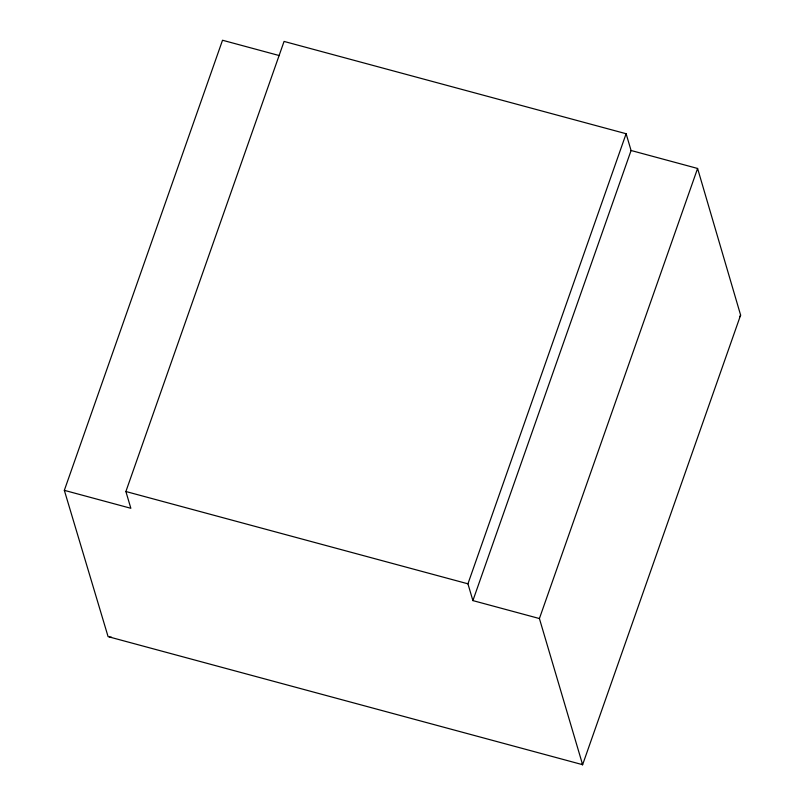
<?xml version="1.0" encoding="UTF-8"?>
<svg xmlns="http://www.w3.org/2000/svg" width="805" height="805" viewBox="0 0 805 805"><rect width="100%" height="100%" fill="white"/><g stroke="black" fill="none" stroke-linecap="round" stroke-linejoin="round"><path stroke-width="1.21" d="M64.34 490.346L108.091 636.634L582.619 764.69L740.62 315.117L697.593 168.456L631.08 150.505L626.119 133.731L284.064 41.427L125.882 491.513L130.853 508.287L64.34 490.346L222.522 40.25L279.355 55.585M582.619 764.69L539.41 618.542L472.897 600.6L467.936 583.816L626.119 133.731M472.897 600.6L631.08 150.505M539.41 618.542L697.593 168.456M739.845 316.717L740.62 315.117M109.49 637.137L111.533 637.208M125.882 491.513L467.936 583.816M581.794 764.116L582.387 764.75"/></g></svg>
